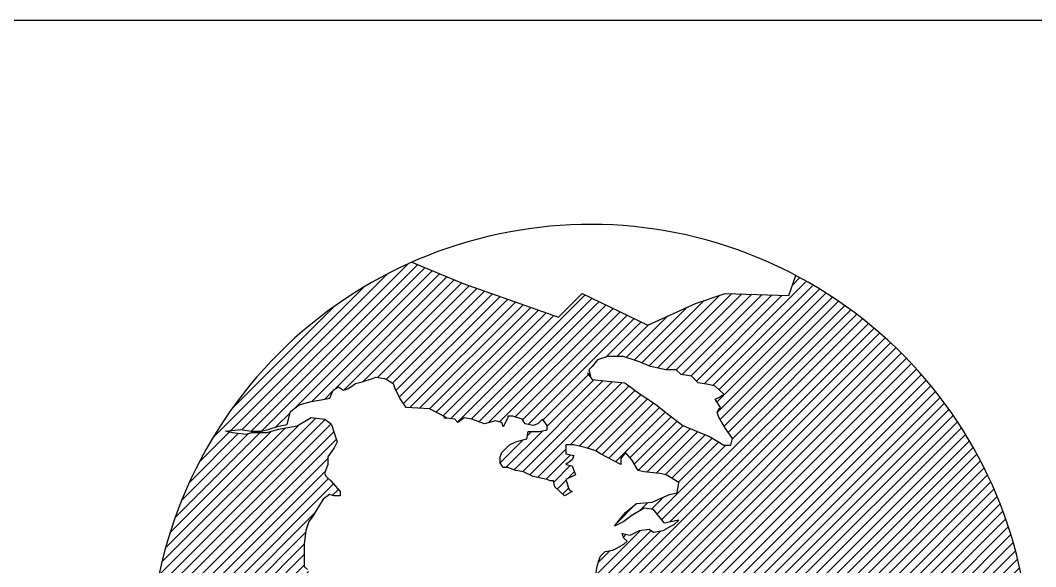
# Model space of a CAD drawing. Header units: millimetres. Extents: x -21221 to 1625077, y -149981 to 356550.
# Drawn here: x 266804.3 to 267024.4, y 148616.6 to 148735 of the extents above; entities that cross this region are included whole.
import ezdxf

# ---------------------------------------------------------------- set-up
doc = ezdxf.new("R2010")
doc.units = ezdxf.units.MM
doc.header["$LTSCALE"] = 1000
doc.header["$MEASUREMENT"] = 0
doc.layers.get('0').update_dxf_attribs({"linetype": 'CONTINUOUS'})
doc.layers.add('70-FRAM-DETAIL-0-45', color=70, linetype='CONTINUOUS')
doc.layers.add('Icons', color=7, linetype='CONTINUOUS')

msp = doc.modelspace()

# ---------------------------------------------------------------- hatches: boundary and pattern name
at = {"layer": 'Icons'}
h = msp.add_hatch(dxfattribs=at)
h.set_pattern_fill('ANSI31', color=9, scale=12.75, style=0)
h.set_pattern_definition([(45, (260342.9823, 146468.8804), (-1.12695143, 1.12695143), [])])
h.paths.add_polyline_path([(266918.35, 148554.14), (266918.72, 148556.27), (266919.09, 148557.69), (266918.72, 148559.47), (266919.46, 148560.53), (266923.17, 148564.44), (266924.28, 148566.21), (266925.39, 148566.92), (266925.76, 148568.7), (266925.76, 148569.77), (266925.39, 148571.9), (266924.22, 148572.35), (266923.86, 148573.43), (266924.28, 148574.25), (266924.72, 148575.5), (266924.57, 148576.2), (266923.27, 148576.2), (266922.1, 148576.55), (266921.46, 148576.52), (266921.38, 148578.08), (266919.85, 148578.15), (266919.49, 148579.68), (266917.82, 148580.46), (266916.46, 148581.43), (266914.42, 148583.39), (266912.04, 148584.04), (266908.99, 148583.71), (266906.61, 148585.02), (266904.91, 148585.02), (266902.88, 148586.32), (266901.86, 148587.62), (266899.48, 148588.6), (266897.11, 148587.95), (266898.46, 148587.3), (266896.09, 148587.3), (266893.71, 148587.62), (266890.99, 148588.6), (266889.3, 148589.57), (266886.24, 148590.23), (266884.88, 148591.85), (266882.84, 148593.48), (266880.81, 148594.79), (266881.15, 148595.44), (266881.15, 148596.41), (266881.49, 148598.37), (266880.47, 148598.37), (266878.09, 148600.65), (266876.73, 148602.6), (266876.39, 148603.58), (266875.37, 148605.21), (266874.7, 148606.19), (266873.68, 148607.81), (266873, 148608.79), (266871.64, 148610.42), (266870.62, 148610.42), (266870.62, 148608.14), (266871.64, 148607.16), (266873, 148604.88), (266873.68, 148603.58), (266874.36, 148601.95), (266875.04, 148600.97), (266875.71, 148600), (266876.8, 148597.91), (266877.07, 148597.72), (266876.73, 148597.72), (266876.73, 148597.96), (266875.71, 148598.69), (266874.36, 148600), (266871.98, 148601.63), (266872.66, 148602.93), (266871.98, 148603.58), (266870.62, 148604.56), (266869.6, 148605.53), (266868.58, 148606.19), (266869.6, 148606.84), (266870.28, 148606.84), (266869.6, 148608.14), (266869.6, 148609.77), (266869.26, 148610.75), (266869.26, 148611.07), (266868.58, 148613.35), (266867.23, 148614.65), (266866.55, 148615.96), (266865.87, 148616.61), (266865.87, 148619.21), (266865.87, 148619.86), (266865.87, 148621.49), (266866.21, 148624.42), (266866.89, 148626.38), (266867.57, 148627.36), (266869.94, 148631.26), (266871.3, 148632.24), (266872.32, 148631.92), (266873.68, 148631.92), (266873.68, 148632.89), (266871.64, 148635.17), (266870.62, 148636.15), (266870.28, 148636.8), (266870.96, 148638.75), (266870.96, 148640.38), (266872.32, 148642.34), (266873, 148643.64), (266872.32, 148645.59), (266871.77, 148647.4), (266870.29, 148648.47), (266867.33, 148648.82), (266864.36, 148647.05), (266860.29, 148646.34), (266857.7, 148645.63), (266856.59, 148645.63), (266854.37, 148645.63), (266853.26, 148645.27), (266850.29, 148645.63), (266848.81, 148645.98), (266852.15, 148646.34), (266854.37, 148645.98), (266855.48, 148645.98), (266856.59, 148645.98), (266858.07, 148646.34), (266860.29, 148647.05), (266862.14, 148647.4), (266862.88, 148650.24), (266864.73, 148651.66), (266867.33, 148652.38), (266869.55, 148652.73), (266871.4, 148653.09), (266872.14, 148654.86), (266873.25, 148655.57), (266874.36, 148654.86), (266875.47, 148655.22), (266876.95, 148656.28), (266878.43, 148656.64), (266880.66, 148657.35), (266881.4, 148657.7), (266883.25, 148657.35), (266883.99, 148656.99), (266885.1, 148656.28), (266885.47, 148655.22), (266886.58, 148653.09), (266887.94, 148651.13), (266893.03, 148650.81), (266897.01, 148648.73), (266898.46, 148648.53), (266899.14, 148647.87), (266900.5, 148648.85), (266902.2, 148648.53), (266904.91, 148647.55), (266907.29, 148648.2), (266908.65, 148647.87), (266908.99, 148646.9), (266910.01, 148648.85), (266910.01, 148649.18), (266911.03, 148649.18), (266913.06, 148648.53), (266913.74, 148647.55), (266915.44, 148647.22), (266916.46, 148647.55), (266917.48, 148648.53), (266918.5, 148647.22), (266918.5, 148646.25), (266916.8, 148645.92), (266914.42, 148645.92), (266914.08, 148644.29), (266912.72, 148643.97), (266911.71, 148643.64), (266910.35, 148642.99), (266908.65, 148641.36), (266908.31, 148640.38), (266908.31, 148639.08), (266908.99, 148638.1), (266910.01, 148638.1), (266911.71, 148637.45), (266913.4, 148637.13), (266915.44, 148636.15), (266918.5, 148635.5), (266919.18, 148635.17), (266919.85, 148635.17), (266920.19, 148633.87), (266922.23, 148631.92), (266923.93, 148632.89), (266923.25, 148633.22), (266922.57, 148635.5), (266924.61, 148636.48), (266923.93, 148638.43), (266922.57, 148638.75), (266923.93, 148639.73), (266924.27, 148640.71), (266922.57, 148641.03), (266922.57, 148642.99), (266924.27, 148642.99), (266926.98, 148642.34), (266929.02, 148641.69), (266930.04, 148641.03), (266934.45, 148638.75), (266934.45, 148640.06), (266935.47, 148641.36), (266936.83, 148639.73), (266938.19, 148637.45), (266939.55, 148637.13), (266942.94, 148636.8), (266944.3, 148636.48), (266947.02, 148634.85), (266946.68, 148632.57), (266944.98, 148632.24), (266941.25, 148630.61), (266937.85, 148630.29), (266935.47, 148628.33), (266934.12, 148626.7), (266933.1, 148625.4), (266935.13, 148626.38), (266936.83, 148627.68), (266939.55, 148629.31), (266941.58, 148628.98), (266943.96, 148626.05), (266947.02, 148626.7), (266946, 148625.73), (266945.32, 148625.4), (266943.62, 148624.42), (266941.58, 148624.1), (266940.57, 148624.75), (266938.53, 148624.42), (266936.49, 148623.45), (266934.79, 148623.77), (266935.13, 148622.8), (266935.81, 148622.14), (266935.13, 148621.49), (266933.44, 148620.52), (266932.76, 148620.19), (266931.06, 148619.86), (266930.04, 148618.89), (266929.7, 148617.91), (266929.36, 148616.61), (266929.02, 148614.98), (266929.7, 148613.68), (266929.02, 148613.02), (266927.66, 148612.37), (266926.31, 148611.72), (266924.95, 148610.42), (266923.25, 148609.44), (266921.55, 148608.14), (266921.89, 148606.19), (266923.25, 148604.88), (266924.95, 148600.97), (266924.95, 148599.67), (266922.57, 148600), (266920.87, 148601.63), (266920.19, 148602.93), (266919.85, 148604.88), (266918.84, 148606.51), (266917.48, 148606.19), (266916.12, 148606.19), (266914.76, 148606.19), (266912.38, 148606.84), (266910.69, 148607.16), (266910.69, 148606.51), (266909.67, 148606.51), (266909.67, 148604.23), (266907.97, 148605.53), (266905.93, 148605.53), (266903.9, 148606.19), (266901.52, 148605.86), (266900.16, 148605.86), (266897.78, 148604.88), (266895.41, 148601.95), (266895.07, 148600), (266895.07, 148599.02), (266894.39, 148596.74), (266895.75, 148594.46), (266897.11, 148592.83), (266899.14, 148591.85), (266902.2, 148590.88), (266904.58, 148590.55), (266906.95, 148591.85), (266908.31, 148593.81), (266910.69, 148594.79), (266912.38, 148594.79), (266913.4, 148594.46), (266912.72, 148593.81), (266912.72, 148592.18), (266911.37, 148589.57), (266910.69, 148587.62), (266911.37, 148586.64), (266913.4, 148587.3), (266916.12, 148587.3), (266918.84, 148586.97), (266919.18, 148586.32), (266918.84, 148585.67), (266918.5, 148583.71), (266918.5, 148582.21), (266919.12, 148581.36), (266919.85, 148580.8), (266920.58, 148579.61), (266921.16, 148578.78), (266922.03, 148578.15), (266922.76, 148578.01), (266923.48, 148578.08), (266924.14, 148578.29), (266925.01, 148578.15), (266925.45, 148577.59), (266925.7, 148574.47), (266926.13, 148575.09), (266928.76, 148579.37), (266930.61, 148579.65), (266930.8, 148578.98), (266931.86, 148578.86), (266935.89, 148579.99), (266932.97, 148577.44), (266931.86, 148575.31), (266932.97, 148574.24), (266934.82, 148574.6), (266937.24, 148576.87), (266937.98, 148577.58), (266939.46, 148578.29), (266940.94, 148576.51), (266943.9, 148576.16), (266946.12, 148576.51), (266948.34, 148577.22), (266950.57, 148577.93), (266953.53, 148577.58), (266955.01, 148575.8), (266957.23, 148575.09), (266958.34, 148574.74), (266959.45, 148572.96), (266962.41, 148572.96), (266964.64, 148572.96), (266966.12, 148572.96), (266969.08, 148572.25), (266973.89, 148567.63), (266973.89, 148566.21), (266973.89, 148565.15), (266976.11, 148565.5), (266977.59, 148565.5), (266978.7, 148564.79), (266981.67, 148564.79), (266982.41, 148565.15), (266983.52, 148564.79), (266983.89, 148563.73), (266983.89, 148562.31), (266985.37, 148563.02), (266986.48, 148563.02), (266990.18, 148563.37), (266993.14, 148562.31), (266994.63, 148561.6), (266995.74, 148562.66), (266996.85, 148559.82), (266995.74, 148557.34), (266995, 148555.91), (266993.51, 148554.14), (266992.4, 148552.36), (266991.29, 148550.59), (266990.85, 148549.73), (267011.66, 148549.73, 0.123836), (267023.26, 148594.82), (267022.86, 148595.64), (267022.43, 148596.59), (267023.23, 148597.66, 0.27158), (266972.37, 148679.73), (266970.85, 148675.39), (266957.08, 148675.82), (266950.63, 148673.67), (266940.3, 148668.94), (266926.1, 148675.82), (266920.94, 148670.66), (266900.28, 148677.97), (266889.14, 148682.57, 0.70161), (266901.73, 148503.53), (266910.18, 148509.42), (266922.04, 148507.22), (266925.02, 148512.94), (266926.13, 148515.07), (266927.61, 148517.2), (266929.09, 148518.62), (266931.31, 148521.46), (266932.05, 148523.24), (266932.79, 148525.37), (266933.16, 148526.08), (266934.65, 148527.5), (266936.87, 148532.47), (266936.87, 148535.32), (266937.61, 148536.38), (266936.5, 148537.45), (266933.53, 148538.87), (266929.83, 148540.29), (266928.35, 148541), (266926.87, 148542.77), (266926.5, 148544.55), (266925.39, 148546.33), (266923.91, 148548.1), (266922.06, 148549.88), (266919.84, 148553.07)])
h.paths.add_polyline_path([(266918.75, 148595.52), (266918.5, 148595.44), (266918.52, 148595.49)], flags=16)
h.paths.add_polyline_path([(266934.25, 148593.4), (266934.12, 148593.48), (266934.79, 148593.48)], flags=16)
h.paths.add_polyline_path([(266947.9, 148647.22), (266944.57, 148649.7), (266941.98, 148651.84), (266938.64, 148653.97), (266935.31, 148656.45), (266931.61, 148656.81), (266928.28, 148657.16), (266928, 148657.52), (266927.54, 148659.29), (266928.28, 148660), (266929.39, 148661.42), (266931.61, 148662.13), (266934.94, 148662.13), (266938.27, 148661.07), (266940.87, 148660), (266944.2, 148659.29), (266946.42, 148659.29), (266947.53, 148658.23), (266949.75, 148657.87), (266951.23, 148656.45), (266953.45, 148656.1), (266954.94, 148655.74), (266956.79, 148653.97), (266955.68, 148653.26), (266954.94, 148652.9), (266956.05, 148651.12), (266955.68, 148650.77), (266955.31, 148650.06), (266955.68, 148648.99), (266957.16, 148646.51), (266958.64, 148644.38), (266958.27, 148642.96), (266956.79, 148642.96), (266953.82, 148644.73)], flags=16)

# ---------------------------------------------------------------- linework, layer by layer
at = {"color": 4}
for p, q in [((266931.61, 148662.13), (266929.39, 148661.42)), ((266931.61, 148662.13), (266929.39, 148661.42)), ((266934.94, 148662.13), (266931.61, 148662.13)), ((266934.94, 148662.13), (266931.61, 148662.13)), ((266938.27, 148661.07), (266934.94, 148662.13)), ((266938.27, 148661.07), (266934.94, 148662.13)), ((266928.28, 148660), (266927.54, 148659.29)), ((266928.28, 148660), (266927.54, 148659.29)), ((266929.39, 148661.42), (266928.28, 148660)), ((266929.39, 148661.42), (266928.28, 148660)), ((266940.87, 148660), (266938.27, 148661.07)), ((266940.87, 148660), (266938.27, 148661.07)), ((266944.2, 148659.29), (266940.87, 148660)), ((266944.2, 148659.29), (266940.87, 148660)), ((266878.43, 148656.64), (266880.66, 148657.35)), ((266878.43, 148656.64), (266880.66, 148657.35)), ((266880.66, 148657.35), (266881.4, 148657.7)), ((266880.66, 148657.35), (266881.4, 148657.7)), ((266881.4, 148657.7), (266883.25, 148657.35)), ((266881.4, 148657.7), (266883.25, 148657.35)), ((266883.25, 148657.35), (266883.99, 148656.99)), ((266883.25, 148657.35), (266883.99, 148656.99)), ((266927.17, 148658.58), (266928.28, 148657.16)), ((266927.17, 148658.58), (266928.28, 148657.16)), ((266927.54, 148659.29), (266927.91, 148657.87)), ((266927.54, 148659.29), (266927.91, 148657.87)), ((266946.42, 148659.29), (266944.2, 148659.29)), ((266946.42, 148659.29), (266944.2, 148659.29)), ((266947.53, 148658.23), (266946.42, 148659.29)), ((266947.53, 148658.23), (266946.42, 148659.29)), ((266949.75, 148657.87), (266947.53, 148658.23)), ((266949.75, 148657.87), (266947.53, 148658.23)), ((266951.23, 148656.45), (266949.75, 148657.87)), ((266951.23, 148656.45), (266949.75, 148657.87)), ((266872.14, 148654.86), (266873.25, 148655.57)), ((266872.14, 148654.86), (266873.25, 148655.57)), ((266873.25, 148655.57), (266874.36, 148654.86)), ((266873.25, 148655.57), (266874.36, 148654.86)), ((266874.36, 148654.86), (266875.47, 148655.22)), ((266874.36, 148654.86), (266875.47, 148655.22)), ((266875.47, 148655.22), (266876.95, 148656.28)), ((266875.47, 148655.22), (266876.95, 148656.28)), ((266876.95, 148656.28), (266878.43, 148656.64)), ((266876.95, 148656.28), (266878.43, 148656.64)), ((266883.99, 148656.99), (266885.1, 148656.28)), ((266883.99, 148656.99), (266885.1, 148656.28)), ((266885.1, 148656.28), (266885.47, 148655.22)), ((266885.1, 148656.28), (266885.47, 148655.22)), ((266885.47, 148655.22), (266886.58, 148653.09)), ((266885.47, 148655.22), (266886.58, 148653.09)), ((266928.28, 148657.16), (266931.61, 148656.81)), ((266928.28, 148657.16), (266931.61, 148656.81)), ((266931.61, 148656.81), (266935.31, 148656.45)), ((266931.61, 148656.81), (266935.31, 148656.45)), ((266935.31, 148656.45), (266938.64, 148653.97)), ((266935.31, 148656.45), (266938.64, 148653.97)), ((266953.45, 148656.1), (266951.23, 148656.45)), ((266953.45, 148656.1), (266951.23, 148656.45)), ((266954.94, 148655.74), (266953.45, 148656.1)), ((266954.94, 148655.74), (266953.45, 148656.1)), ((266956.79, 148653.97), (266954.94, 148655.74)), ((266956.79, 148653.97), (266954.94, 148655.74)), ((266869.55, 148652.73), (266871.4, 148653.09)), ((266869.55, 148652.73), (266871.4, 148653.09)), ((266871.4, 148653.09), (266872.14, 148654.86)), ((266871.4, 148653.09), (266872.14, 148654.86)), ((266887.94, 148651.13), (266886.58, 148653.09)), ((266887.94, 148651.13), (266886.58, 148653.09)), ((266938.64, 148653.97), (266941.98, 148651.84)), ((266938.64, 148653.97), (266941.98, 148651.84)), ((266954.94, 148652.9), (266955.68, 148653.26)), ((266954.94, 148652.9), (266955.68, 148653.26)), ((266956.05, 148651.12), (266954.94, 148652.9)), ((266956.05, 148651.12), (266954.94, 148652.9)), ((266955.68, 148653.26), (266956.79, 148653.97)), ((266955.68, 148653.26), (266956.79, 148653.97)), ((266862.88, 148650.24), (266864.73, 148651.66)), ((266862.88, 148650.24), (266864.73, 148651.66)), ((266864.73, 148651.66), (266867.33, 148652.38)), ((266864.73, 148651.66), (266867.33, 148652.38)), ((266867.33, 148652.38), (266869.55, 148652.73)), ((266867.33, 148652.38), (266869.55, 148652.73)), ((266893.03, 148650.81), (266887.94, 148651.13)), ((266893.03, 148650.81), (266887.94, 148651.13)), ((266896.77, 148648.85), (266893.03, 148650.81)), ((266896.77, 148648.85), (266893.03, 148650.81)), ((266941.98, 148651.84), (266944.57, 148649.7)), ((266941.98, 148651.84), (266944.57, 148649.7)), ((266955.31, 148650.06), (266955.68, 148650.77)), ((266955.31, 148650.06), (266955.68, 148650.77)), ((266955.68, 148650.77), (266956.05, 148651.12)), ((266955.68, 148650.77), (266956.05, 148651.12)), ((266862.14, 148647.4), (266862.88, 148650.24)), ((266862.14, 148647.4), (266862.88, 148650.24)), ((266867.33, 148648.82), (266864.36, 148647.05)), ((266867.33, 148648.82), (266864.36, 148647.05)), ((266870.29, 148648.47), (266867.33, 148648.82)), ((266870.29, 148648.47), (266867.33, 148648.82)), ((266871.77, 148647.4), (266870.29, 148648.47)), ((266871.77, 148647.4), (266870.29, 148648.47)), ((266898.46, 148648.53), (266896.09, 148648.85)), ((266896.09, 148648.85), (266896.77, 148648.85)), ((266896.09, 148648.85), (266896.77, 148648.85)), ((266898.46, 148648.53), (266896.09, 148648.85)), ((266899.14, 148647.87), (266898.46, 148648.53)), ((266899.14, 148647.87), (266898.46, 148648.53)), ((266900.5, 148648.85), (266899.14, 148647.87)), ((266900.5, 148648.85), (266899.14, 148647.87)), ((266902.2, 148648.53), (266900.5, 148648.85)), ((266902.2, 148648.53), (266900.5, 148648.85)), ((266904.91, 148647.55), (266902.2, 148648.53)), ((266904.91, 148647.55), (266902.2, 148648.53)), ((266910.01, 148648.85), (266908.99, 148646.9)), ((266910.01, 148648.85), (266908.99, 148646.9)), ((266911.03, 148649.18), (266910.01, 148649.18)), ((266910.01, 148649.18), (266910.01, 148648.85)), ((266910.01, 148649.18), (266910.01, 148648.85)), ((266911.03, 148649.18), (266910.01, 148649.18)), ((266913.06, 148648.53), (266911.03, 148649.18)), ((266913.06, 148648.53), (266911.03, 148649.18)), ((266913.74, 148647.55), (266913.06, 148648.53)), ((266913.74, 148647.55), (266913.06, 148648.53)), ((266917.48, 148648.53), (266916.46, 148647.55)), ((266917.48, 148648.53), (266916.46, 148647.55)), ((266918.5, 148647.22), (266917.48, 148648.53)), ((266918.5, 148647.22), (266917.48, 148648.53)), ((266944.57, 148649.7), (266947.9, 148647.22)), ((266944.57, 148649.7), (266947.9, 148647.22)), ((266955.68, 148648.99), (266955.31, 148650.06)), ((266955.68, 148648.99), (266955.31, 148650.06)), ((266957.16, 148646.51), (266955.68, 148648.99)), ((266957.16, 148646.51), (266955.68, 148648.99)), ((266848.81, 148645.98), (266852.15, 148646.34)), ((266848.81, 148645.98), (266852.15, 148646.34)), ((266852.15, 148646.34), (266854.37, 148645.98)), ((266852.15, 148646.34), (266854.37, 148645.98)), ((266856.59, 148645.98), (266858.07, 148646.34)), ((266856.59, 148645.98), (266858.07, 148646.34)), ((266860.29, 148646.34), (266857.7, 148645.63)), ((266860.29, 148646.34), (266857.7, 148645.63)), ((266858.07, 148646.34), (266860.29, 148647.05)), ((266858.07, 148646.34), (266860.29, 148647.05)), ((266860.29, 148647.05), (266862.14, 148647.4)), ((266860.29, 148647.05), (266862.14, 148647.4)), ((266864.36, 148647.05), (266860.29, 148646.34)), ((266864.36, 148647.05), (266860.29, 148646.34)), ((266871.77, 148647.4), (266872.32, 148645.59)), ((266871.77, 148647.4), (266872.32, 148645.59)), ((266907.29, 148648.2), (266904.91, 148647.55)), ((266907.29, 148648.2), (266904.91, 148647.55)), ((266908.65, 148647.87), (266907.29, 148648.2)), ((266908.65, 148647.87), (266907.29, 148648.2)), ((266908.99, 148646.9), (266908.65, 148647.87)), ((266908.99, 148646.9), (266908.65, 148647.87)), ((266915.44, 148647.22), (266913.74, 148647.55)), ((266915.44, 148647.22), (266913.74, 148647.55)), ((266916.46, 148647.55), (266915.44, 148647.22)), ((266916.46, 148647.55), (266915.44, 148647.22)), ((266916.8, 148645.92), (266918.5, 148646.25)), ((266916.8, 148645.92), (266918.5, 148646.25)), ((266918.5, 148646.25), (266918.5, 148647.22)), ((266918.5, 148646.25), (266918.5, 148647.22)), ((266947.9, 148647.22), (266953.82, 148644.73)), ((266947.9, 148647.22), (266953.82, 148644.73)), ((266958.64, 148644.38), (266957.16, 148646.51)), ((266958.64, 148644.38), (266957.16, 148646.51)), ((266850.29, 148645.63), (266848.81, 148645.98)), ((266850.29, 148645.63), (266848.81, 148645.98)), ((266853.26, 148645.27), (266850.29, 148645.63)), ((266853.26, 148645.27), (266850.29, 148645.63)), ((266854.37, 148645.63), (266853.26, 148645.27)), ((266854.37, 148645.63), (266853.26, 148645.27)), ((266854.37, 148645.98), (266855.48, 148645.98)), ((266854.37, 148645.98), (266855.48, 148645.98)), ((266856.59, 148645.63), (266854.37, 148645.63)), ((266856.59, 148645.63), (266854.37, 148645.63)), ((266855.48, 148645.98), (266856.59, 148645.98)), ((266855.48, 148645.98), (266856.59, 148645.98)), ((266857.7, 148645.63), (266856.59, 148645.63)), ((266857.7, 148645.63), (266856.59, 148645.63)), ((266872.32, 148645.59), (266873, 148643.64)), ((266872.32, 148645.59), (266873, 148643.64)), ((266912.72, 148643.97), (266914.08, 148644.29)), ((266912.72, 148643.97), (266914.08, 148644.29)), ((266914.08, 148644.29), (266914.42, 148645.92)), ((266914.08, 148644.29), (266914.42, 148645.92)), ((266914.42, 148645.92), (266916.8, 148645.92)), ((266914.42, 148645.92), (266916.8, 148645.92)), ((266953.82, 148644.73), (266956.79, 148642.96)), ((266953.82, 148644.73), (266956.79, 148642.96)), ((266958.27, 148642.96), (266958.64, 148644.38)), ((266958.27, 148642.96), (266958.64, 148644.38)), ((266872.32, 148642.34), (266870.96, 148640.38)), ((266872.32, 148642.34), (266870.96, 148640.38)), ((266873, 148643.64), (266872.32, 148642.34)), ((266873, 148643.64), (266872.32, 148642.34)), ((266908.65, 148641.36), (266910.35, 148642.99)), ((266908.65, 148641.36), (266910.35, 148642.99)), ((266910.35, 148642.99), (266911.71, 148643.64)), ((266910.35, 148642.99), (266911.71, 148643.64)), ((266911.71, 148643.64), (266912.72, 148643.97)), ((266911.71, 148643.64), (266912.72, 148643.97)), ((266924.27, 148642.99), (266922.57, 148642.99)), ((266922.57, 148642.99), (266922.57, 148641.03)), ((266922.57, 148642.99), (266922.57, 148641.03)), ((266924.27, 148642.99), (266922.57, 148642.99)), ((266926.98, 148642.34), (266924.27, 148642.99)), ((266926.98, 148642.34), (266924.27, 148642.99)), ((266929.02, 148641.69), (266926.98, 148642.34)), ((266929.02, 148641.69), (266926.98, 148642.34)), ((266956.79, 148642.96), (266958.27, 148642.96)), ((266956.79, 148642.96), (266958.27, 148642.96)), ((266870.96, 148640.38), (266870.96, 148638.75)), ((266870.96, 148640.38), (266870.96, 148638.75)), ((266908.31, 148640.38), (266908.65, 148641.36)), ((266908.31, 148640.38), (266908.65, 148641.36)), ((266908.31, 148639.08), (266908.31, 148640.38)), ((266908.31, 148639.08), (266908.31, 148640.38)), ((266922.57, 148641.03), (266924.27, 148640.71)), ((266922.57, 148641.03), (266924.27, 148640.71)), ((266923.93, 148639.73), (266922.57, 148638.75)), ((266923.93, 148639.73), (266922.57, 148638.75)), ((266924.27, 148640.71), (266923.93, 148639.73)), ((266924.27, 148640.71), (266923.93, 148639.73)), ((266930.04, 148641.03), (266929.02, 148641.69)), ((266930.04, 148641.03), (266929.02, 148641.69)), ((266934.45, 148638.75), (266930.04, 148641.03)), ((266934.45, 148638.75), (266930.04, 148641.03)), ((266935.47, 148641.36), (266934.45, 148640.06)), ((266935.47, 148641.36), (266934.45, 148640.06)), ((266934.45, 148640.06), (266934.45, 148638.75)), ((266934.45, 148640.06), (266934.45, 148638.75)), ((266936.83, 148639.73), (266935.47, 148641.36)), ((266936.83, 148639.73), (266935.47, 148641.36)), ((266938.19, 148637.45), (266936.83, 148639.73)), ((266938.19, 148637.45), (266936.83, 148639.73)), ((266870.96, 148638.75), (266870.28, 148636.8)), ((266870.96, 148638.75), (266870.28, 148636.8)), ((266908.99, 148638.1), (266908.31, 148639.08)), ((266908.99, 148638.1), (266908.31, 148639.08)), ((266910.01, 148638.1), (266908.99, 148638.1)), ((266910.01, 148638.1), (266908.99, 148638.1)), ((266911.71, 148637.45), (266910.01, 148638.1)), ((266911.71, 148637.45), (266910.01, 148638.1)), ((266913.4, 148637.13), (266911.71, 148637.45)), ((266913.4, 148637.13), (266911.71, 148637.45)), ((266922.57, 148638.75), (266923.93, 148638.43)), ((266922.57, 148638.75), (266923.93, 148638.43)), ((266923.93, 148638.43), (266924.61, 148636.48)), ((266923.93, 148638.43), (266924.61, 148636.48)), ((266939.55, 148637.13), (266938.19, 148637.45)), ((266939.55, 148637.13), (266938.19, 148637.45)), ((266870.28, 148636.8), (266870.62, 148636.15)), ((266870.28, 148636.8), (266870.62, 148636.15)), ((266870.62, 148636.15), (266871.64, 148635.17)), ((266870.62, 148636.15), (266871.64, 148635.17)), ((266915.44, 148636.15), (266913.4, 148637.13)), ((266915.44, 148636.15), (266913.4, 148637.13)), ((266918.5, 148635.5), (266915.44, 148636.15)), ((266918.5, 148635.5), (266915.44, 148636.15)), ((266919.18, 148635.17), (266918.5, 148635.5)), ((266919.18, 148635.17), (266918.5, 148635.5)), ((266924.61, 148636.48), (266922.57, 148635.5)), ((266924.61, 148636.48), (266922.57, 148635.5)), ((266922.57, 148635.5), (266923.25, 148633.22)), ((266922.57, 148635.5), (266923.25, 148633.22)), ((266942.94, 148636.8), (266939.55, 148637.13)), ((266942.94, 148636.8), (266939.55, 148637.13)), ((266944.3, 148636.48), (266942.94, 148636.8)), ((266944.3, 148636.48), (266942.94, 148636.8)), ((266947.02, 148634.85), (266944.3, 148636.48)), ((266947.02, 148634.85), (266944.3, 148636.48)), ((266871.64, 148635.17), (266873.68, 148632.89)), ((266871.64, 148635.17), (266873.68, 148632.89)), ((266919.85, 148635.17), (266919.18, 148635.17)), ((266919.85, 148635.17), (266919.18, 148635.17)), ((266920.19, 148633.87), (266919.85, 148635.17)), ((266920.19, 148633.87), (266919.85, 148635.17)), ((266922.23, 148631.92), (266920.19, 148633.87)), ((266922.23, 148631.92), (266920.19, 148633.87)), ((266923.25, 148633.22), (266923.93, 148632.89)), ((266923.25, 148633.22), (266923.93, 148632.89)), ((266946.68, 148632.57), (266947.02, 148634.85)), ((266946.68, 148632.57), (266947.02, 148634.85)), ((266869.94, 148631.26), (266867.57, 148627.36)), ((266869.94, 148631.26), (266867.57, 148627.36)), ((266871.3, 148632.24), (266869.94, 148631.26)), ((266871.3, 148632.24), (266869.94, 148631.26)), ((266872.32, 148631.92), (266871.3, 148632.24)), ((266872.32, 148631.92), (266871.3, 148632.24)), ((266873.68, 148631.92), (266872.32, 148631.92)), ((266873.68, 148631.92), (266872.32, 148631.92)), ((266873.68, 148632.89), (266873.68, 148631.92)), ((266873.68, 148632.89), (266873.68, 148631.92)), ((266923.93, 148632.89), (266922.23, 148631.92)), ((266923.93, 148632.89), (266922.23, 148631.92)), ((266941.25, 148630.61), (266944.98, 148632.24)), ((266941.25, 148630.61), (266944.98, 148632.24)), ((266944.98, 148632.24), (266946.68, 148632.57)), ((266944.98, 148632.24), (266946.68, 148632.57)), ((266935.47, 148628.33), (266937.85, 148630.29)), ((266935.47, 148628.33), (266937.85, 148630.29)), ((266939.55, 148629.31), (266936.83, 148627.68)), ((266939.55, 148629.31), (266936.83, 148627.68)), ((266937.85, 148630.29), (266941.25, 148630.61)), ((266937.85, 148630.29), (266941.25, 148630.61)), ((266941.58, 148628.98), (266939.55, 148629.31)), ((266941.58, 148628.98), (266939.55, 148629.31)), ((266943.96, 148626.05), (266941.58, 148628.98)), ((266943.96, 148626.05), (266941.58, 148628.98)), ((266867.57, 148627.36), (266866.89, 148626.38)), ((266867.57, 148627.36), (266866.89, 148626.38)), ((266933.1, 148625.4), (266934.12, 148626.7)), ((266933.1, 148625.4), (266934.12, 148626.7)), ((266934.12, 148626.7), (266935.47, 148628.33)), ((266934.12, 148626.7), (266935.47, 148628.33)), ((266936.83, 148627.68), (266935.13, 148626.38)), ((266936.83, 148627.68), (266935.13, 148626.38)), ((266947.02, 148626.7), (266943.96, 148626.05)), ((266947.02, 148626.7), (266943.96, 148626.05)), ((266946, 148625.73), (266947.02, 148626.7)), ((266946, 148625.73), (266947.02, 148626.7)), ((266866.21, 148624.42), (266865.87, 148621.49)), ((266866.21, 148624.42), (266865.87, 148621.49)), ((266866.89, 148626.38), (266866.21, 148624.42)), ((266866.89, 148626.38), (266866.21, 148624.42)), ((266935.13, 148626.38), (266933.1, 148625.4)), ((266935.13, 148626.38), (266933.1, 148625.4)), ((266936.49, 148623.45), (266938.53, 148624.42)), ((266936.49, 148623.45), (266938.53, 148624.42)), ((266938.53, 148624.42), (266940.57, 148624.75)), ((266938.53, 148624.42), (266940.57, 148624.75)), ((266940.57, 148624.75), (266941.58, 148624.1)), ((266940.57, 148624.75), (266941.58, 148624.1)), ((266941.58, 148624.1), (266943.62, 148624.42)), ((266941.58, 148624.1), (266943.62, 148624.42)), ((266943.62, 148624.42), (266945.32, 148625.4)), ((266943.62, 148624.42), (266945.32, 148625.4)), ((266945.32, 148625.4), (266946, 148625.73)), ((266945.32, 148625.4), (266946, 148625.73)), ((266935.13, 148622.8), (266934.79, 148623.77)), ((266934.79, 148623.77), (266936.49, 148623.45)), ((266934.79, 148623.77), (266936.49, 148623.45)), ((266935.13, 148622.8), (266934.79, 148623.77)), ((266935.81, 148622.14), (266935.13, 148622.8)), ((266935.81, 148622.14), (266935.13, 148622.8)), ((266935.13, 148621.49), (266935.81, 148622.14)), ((266935.13, 148621.49), (266935.81, 148622.14)), ((266865.87, 148621.49), (266865.87, 148619.86)), ((266865.87, 148621.49), (266865.87, 148619.86)), ((266865.87, 148619.86), (266865.87, 148619.21)), ((266865.87, 148619.86), (266865.87, 148619.21)), ((266930.04, 148618.89), (266931.06, 148619.86)), ((266930.04, 148618.89), (266931.06, 148619.86)), ((266931.06, 148619.86), (266932.76, 148620.19)), ((266931.06, 148619.86), (266932.76, 148620.19)), ((266932.76, 148620.19), (266933.44, 148620.52)), ((266932.76, 148620.19), (266933.44, 148620.52)), ((266933.44, 148620.52), (266935.13, 148621.49)), ((266933.44, 148620.52), (266935.13, 148621.49)), ((266865.87, 148619.21), (266865.87, 148616.61)), ((266865.87, 148619.21), (266865.87, 148616.61)), ((266929.36, 148616.61), (266929.7, 148617.91)), ((266929.36, 148616.61), (266929.7, 148617.91)), ((266929.7, 148617.91), (266930.04, 148618.89)), ((266929.7, 148617.91), (266930.04, 148618.89)), ((266865.87, 148616.61), (266866.55, 148615.96)), ((266865.87, 148616.61), (266866.55, 148615.96)), ((266929.02, 148614.98), (266929.36, 148616.61)), ((266929.02, 148614.98), (266929.36, 148616.61))]:
    msp.add_line(p, q, dxfattribs=at)
at = {"layer": '70-FRAM-DETAIL-0-45'}
msp.add_lwpolyline([(267323.3, 148070.6), (266398.73, 148070.6), (266398.73, 148735.02), (267323.3, 148735.02)], close=True, dxfattribs=at)
at = {"layer": 'Icons', "color": 4}
for p, q in [((266889.14, 148682.57), (266900.28, 148677.97)), ((266889.14, 148682.57), (266900.28, 148677.97)), ((266970.85, 148675.39), (266972.37, 148679.73)), ((266970.85, 148675.39), (266972.37, 148679.73)), ((266900.28, 148677.97), (266920.94, 148670.66)), ((266900.28, 148677.97), (266920.94, 148670.66)), ((266920.94, 148670.66), (266926.1, 148675.82)), ((266920.94, 148670.66), (266926.1, 148675.82)), ((266926.1, 148675.82), (266940.3, 148668.94)), ((266926.1, 148675.82), (266940.3, 148668.94)), ((266950.63, 148673.67), (266957.08, 148675.82)), ((266950.63, 148673.67), (266957.08, 148675.82)), ((266957.08, 148675.82), (266970.85, 148675.39)), ((266957.08, 148675.82), (266970.85, 148675.39)), ((266940.3, 148668.94), (266950.63, 148673.67)), ((266940.3, 148668.94), (266950.63, 148673.67))]:
    msp.add_line(p, q, dxfattribs=at)
msp.add_arc((266927.83, 148595.33), 95.43, 331.4582, 327.0026, dxfattribs=at)
msp.add_arc((266927.83, 148595.33), 95.43, 331.4582, 327.0026, dxfattribs=at)

doc.saveas('drawing.dxf')
